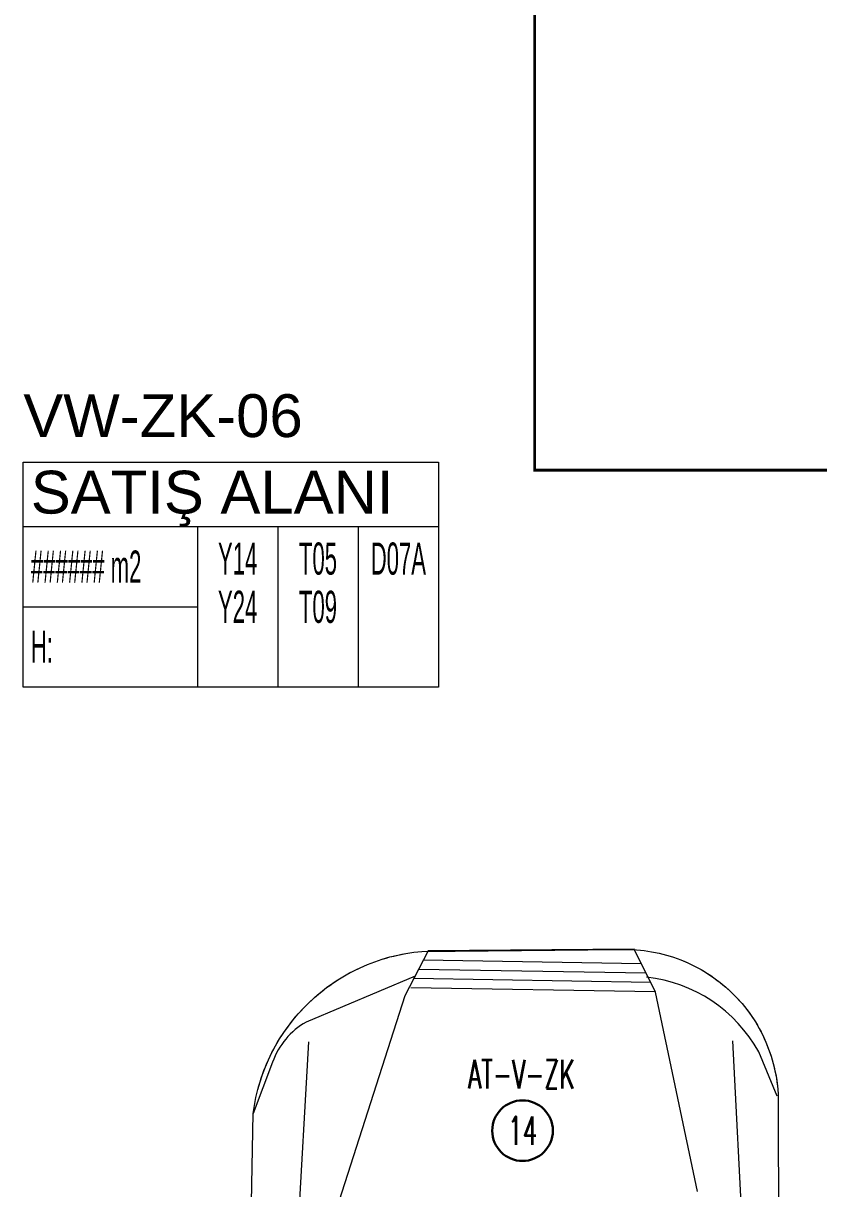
# Model space of a CAD drawing. Extents: x -1439 to 34962, y -872 to 8330.
# Drawn here: x 5571.9 to 5850.2, y 2141.1 to 2549 of the extents above; entities that cross this region are included whole.
import ezdxf
from ezdxf.enums import TextEntityAlignment as Align
from ezdxf.xclip import XClip

# ---------------------------------------------------------------- set-up
doc = ezdxf.new("R2010")
doc.units = 0
doc.header["$XCLIPFRAME"] = 0
doc.linetypes.add('HIDDEN2', pattern=[4.7625, 3.175, -1.5875])
doc.layers.get('0').update_dxf_attribs({"color": 9, "lineweight": 9})
for name, color, linetype, lineweight in [('04', 9, 'Continuous', 9), ('21', 9, 'Continuous', 9), ('21_MAHAL', 9, 'Continuous', 9), ('E-KABLO', 7, 'Continuous', 30), ('E-YAZI', 7, 'Continuous', 30)]:
    doc.layers.add(name, color=color, linetype=linetype, lineweight=lineweight)
doc.styles.add('Arial', font='arial.ttf', dxfattribs={"height": 2.5})
doc.styles.add('E-YAZI', font='txttw.shx')
doc.styles.add('MuuM_TEXT-STANDART', font='ARIALN.TTF')

# ---------------------------------------------------------------- blocks, each defined once
blk = doc.blocks.new('p-araba-caddy')
for points in [[(4.26, 87.51), (96.49, 89.41), (104.41, 102.92), (112.34, 100.13), (105.35, 88.48), (403.12, 88.69), (392.45, 85.45), (418.68, 84.42, -0.236784), (423.23, -86.05), (112.38, -97.42), (113.04, -112.56), (99.21, -96.1), (12.07, -96.13, -0.35315), (-45.78, -38.19), (-47.76, 31.57, -0.418979), (4.26, 87.51, -0.014091)], [(2.59, 87.13), (-12.8, 80.33, 0.245122), (-38.23, 40.61, 1.092698)], [(-37.08, -40.41), (-20.32, -78.19, 0.180747), (-6.04, -89.68), (12.07, -96.13)]]:
    blk.add_lwpolyline(points, format="xyb")
for points in [[(-16.56, 71.13), (53.81, 76), (63.98, 81.75), (88.77, 77.77), (93.64, 84.4), (100.28, 80.42), (104.7, 83.08), (183.48, 83.52), (188.35, 71.13), (129.93, 71.13)], [(36.43, 59.8), (-33.06, 43.83), (-47.93, 36.03), (-46.07, -36.03), (-30.09, -43.83), (45.17, -66.5)], [(-36.39, 42.08), (-36.21, -40.84)], [(-33.17, 43.72), (-32.97, -41.82)], [(-42.85, 38.7), (-42.67, -37.69)], [(-39.62, 40.39), (-39.44, -39.27)], [(-13.38, -77.2), (54.33, -79.85), (68.94, -86.49), (98.59, -88.7), (103.01, -86.93), (110.98, -96.22), (108.33, -88.7), (191.09, -89.14), (191.97, -93.56)]]:
    blk.add_lwpolyline(points)
blk = doc.blocks.new('p- caddy')
at = {"rotation": 268.9244510197643}
blk.add_blockref('p-araba-caddy', (10.6, 442.15), dxfattribs=at)
blk = doc.blocks.new('0_roomno2')
blk.add_lwpolyline([(19.375, -10.5), (0, -10.5), (0, 0), (19.375, 0)], close=True)
for points in [[(0, -3), (19.375, -3)], [(8.125, -3), (8.125, -10.5)], [(11.875, -3), (11.875, -10.5)], [(15.625, -3), (15.625, -10.5)], [(0, -6.75), (8.125, -6.75)]]:
    blk.add_lwpolyline(points)
at = {"style": 'MuuM_TEXT-STANDART', "width": 0.6}
blk.add_text('H:', height=1.5, dxfattribs=at).set_placement((0.35, -8.608), align=Align.MIDDLE_LEFT)
at = {"style": 'Arial'}
blk.add_attdef('ODANO', (0, 1.17), '', height=2, dxfattribs=at)
blk.add_attdef('MEKANADI', text='', height=2, dxfattribs=at).set_placement((0.35, -3), align=Align.BOTTOM_LEFT)
at = {"style": 'MuuM_TEXT-STANDART', "width": 0.6}
for tag, p in [('YER01', (10, -4.5)), ('TAVAN01', (13.75, -4.5)), ('DUVAR01', (17.5, -4.5)), ('YER02', (10, -6.75)), ('TAVAN02', (13.75, -6.75)), ('DUVAR02', (17.5, -6.75)), ('YER03', (10, -9)), ('TAVAN03', (13.75, -9)), ('DUVAR03', (17.5, -9))]:
    blk.add_attdef(tag, text='', height=1.5, dxfattribs=at).set_placement(p, align=Align.MIDDLE_CENTER)
for tag, p in [('M2', (0.35, -4.875)), ('TEMIZTAVANYUKSEKLIGI', (1.8, -8.608))]:
    blk.add_attdef(tag, text='', height=1.5, dxfattribs=at).set_placement(p, align=Align.MIDDLE_LEFT)

msp = doc.modelspace()

# ---------------------------------------------------------------- linework, layer by layer
at = {"layer": '21', "linetype": 'HIDDEN2', "ltscale": 0.1, "const_width": 1}
msp.add_lwpolyline([(5750.84, 2392.59), (6274.63, 2392.59), (6274.63, 3241.21), (5750.84, 3241.21)], close=True, dxfattribs=at)
at = {"layer": 'E-KABLO', "color": 7, "linetype": 'Continuous'}
msp.add_circle((5746.59, 2161.43), 10.61, dxfattribs=at)

# ---------------------------------------------------------------- block references
at = {"layer": '04'}
msp.add_blockref('p- caddy', (5738.09, 1735.53), dxfattribs=at)
ref = msp.add_blockref('p- caddy', (5738.09, 1735.53), dxfattribs=at)
XClip(ref).set_block_clipping_path([(-103.3147364369, -3.0291583687), (112.6871295991, 503.2721170996)])
at = {"layer": '21_MAHAL'}
ref = msp.add_blockref('0_roomno2', (5571.9, 2395.41), dxfattribs=dict(at, xscale=7.5, yscale=7.5, zscale=7.5))
ref.add_attrib('ODANO', 'VW-ZK-06', (5571.9, 2404.18), dxfattribs={"layer": '0', "height": 15, "style": 'Arial'})
ref.add_attrib('MEKANADI', 'SATIŞ ALANI', dxfattribs={"layer": '0', "height": 15, "style": 'Arial'}).set_placement((5574.52, 2372.91), align=Align.BOTTOM_LEFT)
ref.add_attrib('M2', '###### m2', dxfattribs={"layer": '0', "height": 11.25, "style": 'MuuM_TEXT-STANDART', "width": 0.6}).set_placement((5574.52, 2358.84), align=Align.MIDDLE_LEFT)
ref.add_attrib('YER01', 'Y14', dxfattribs={"layer": '0', "height": 11.25, "style": 'MuuM_TEXT-STANDART', "width": 0.6}).set_placement((5646.9, 2361.66), align=Align.MIDDLE_CENTER)
ref.add_attrib('TAVAN01', 'T05', dxfattribs={"layer": '0', "height": 11.25, "style": 'MuuM_TEXT-STANDART', "width": 0.6}).set_placement((5675.02, 2361.66), align=Align.MIDDLE_CENTER)
ref.add_attrib('DUVAR01', 'D07A', dxfattribs={"layer": '0', "height": 11.25, "style": 'MuuM_TEXT-STANDART', "width": 0.6}).set_placement((5703.15, 2361.66), align=Align.MIDDLE_CENTER)
ref.add_attrib('YER02', 'Y24', dxfattribs={"layer": '0', "height": 11.25, "style": 'MuuM_TEXT-STANDART', "width": 0.6}).set_placement((5646.9, 2344.78), align=Align.MIDDLE_CENTER)
ref.add_attrib('TAVAN02', 'T09', dxfattribs={"layer": '0', "height": 11.25, "style": 'MuuM_TEXT-STANDART', "width": 0.6}).set_placement((5675.02, 2344.78), align=Align.MIDDLE_CENTER)

# ---------------------------------------------------------------- texts
at = {"layer": 'E-KABLO', "color": 3, "linetype": 'Continuous', "style": 'E-YAZI', "width": 0.6}
msp.add_text('14', height=10, dxfattribs=at).set_placement((5746.59, 2161.43), align=Align.MIDDLE_CENTER)
at = {"layer": 'E-YAZI', "color": 3, "style": 'E-YAZI', "width": 0.6}
msp.add_text('AT-V-ZK', height=10, dxfattribs=at).set_placement((5727.52, 2176.17, 0))

doc.saveas('drawing.dxf')
